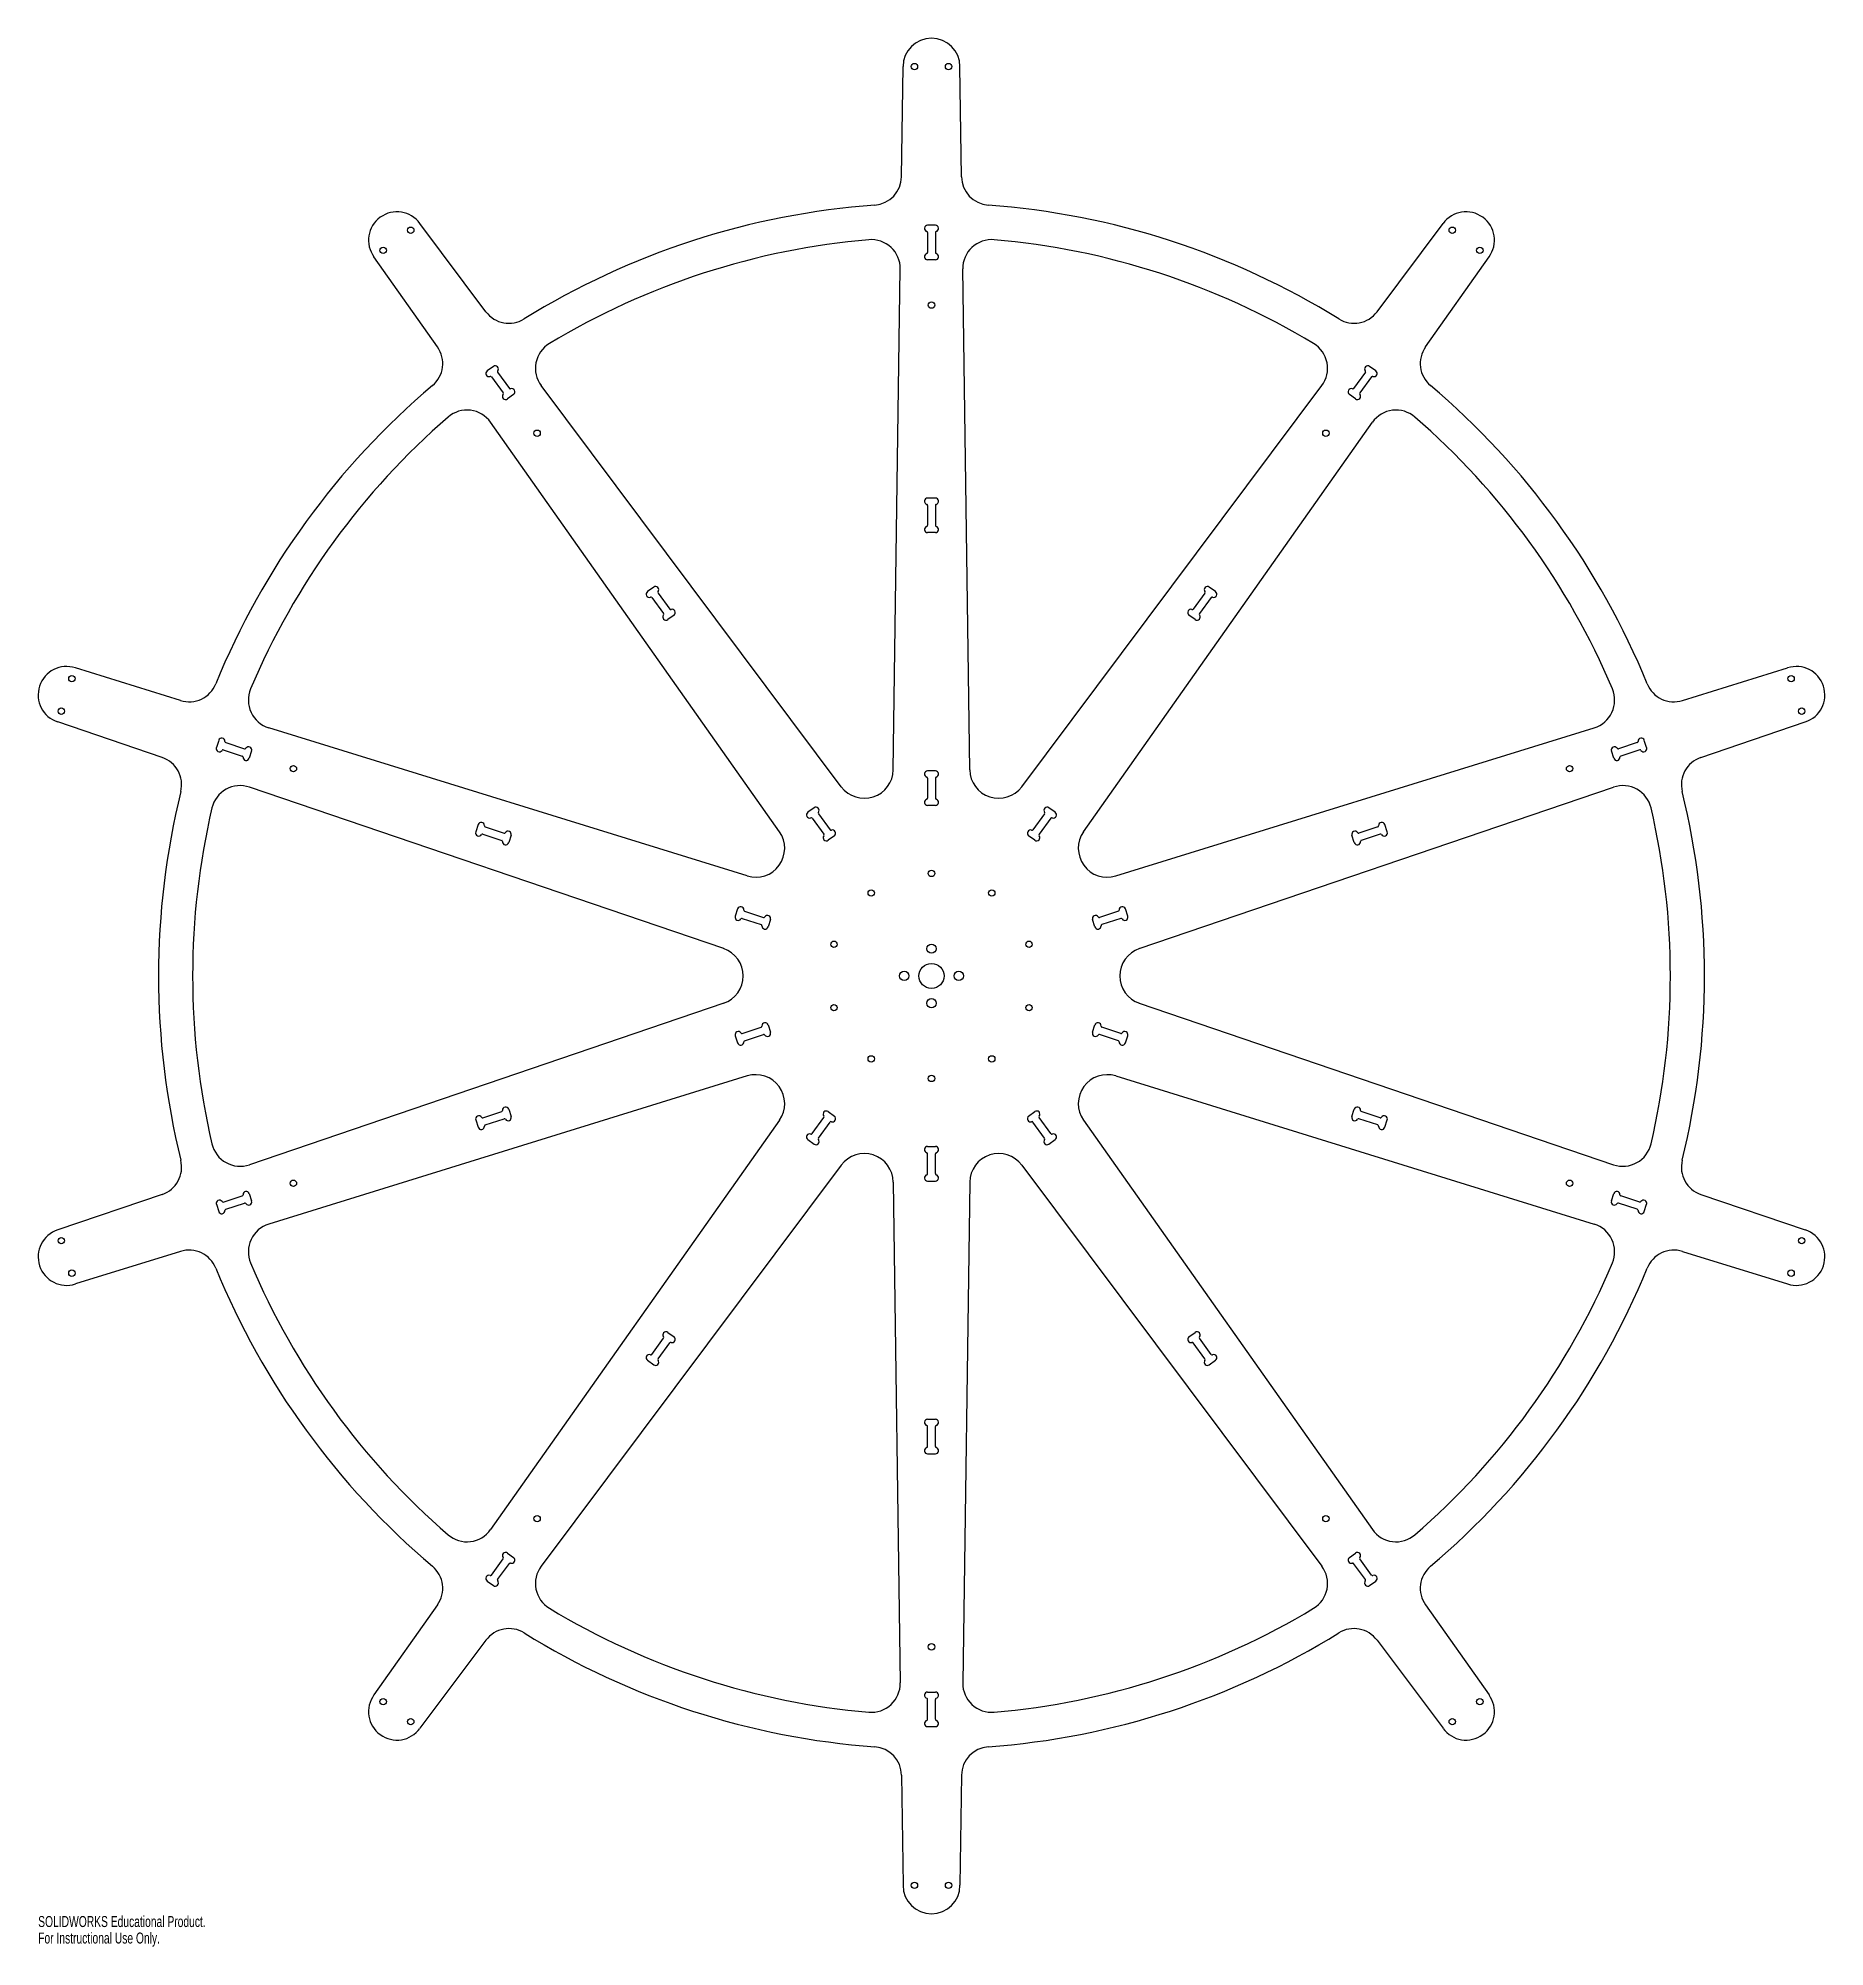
# Model space of a CAD drawing. Header units: millimetres. Extents: x -393 to 393, y -427 to 412.
import ezdxf

# ---------------------------------------------------------------- set-up
doc = ezdxf.new("R2010")
doc.units = ezdxf.units.MM
doc.styles.add('SLDTEXTSTYLE0', font='TXT', dxfattribs={"width": 0.7})

msp = doc.modelspace()

# ---------------------------------------------------------------- linework, layer by layer
at = {"color": 7, "linetype": 'Continuous', "lineweight": 25}
for p, q in [((-13.18, 351.57), (-12.5, 400)), ((13.18, 351.57), (12.5, 400)), ((-195.99, 292.17), (-225, 330.95)), ((1.69, 330.2), (-1.69, 330.2)), ((195.99, 292.17), (225, 330.95)), ((-1.69, 326.97), (-1.69, 318.23)), ((1.69, 326.97), (1.69, 318.23)), ((-217.31, 276.68), (-245.23, 316.26)), ((-16.81, 90.65), (-13.74, 311)), ((1.69, 315), (-1.69, 315)), ((16.81, 90.65), (13.74, 311)), ((217.31, 276.68), (245.23, 316.26)), ((-192.72, 268.13), (-195.45, 266.15)), ((-193.56, 263.53), (-188.41, 256.46)), ((-190.82, 265.52), (-185.68, 258.44)), ((190.82, 265.52), (185.68, 258.44)), ((193.56, 263.53), (188.41, 256.46)), ((195.45, 266.15), (192.72, 268.13)), ((-183.79, 255.83), (-186.52, 253.85)), ((-39.68, 83.22), (-171.69, 259.68)), ((39.68, 83.22), (171.69, 259.68)), ((186.52, 253.85), (183.79, 255.83)), ((-66.89, 63.46), (-193.92, 243.53)), ((66.89, 63.46), (193.92, 243.53)), ((1.69, 210.2), (-1.69, 210.2)), ((-1.69, 206.97), (-1.69, 198.23)), ((1.69, 206.97), (1.69, 198.23)), ((1.69, 195), (-1.69, 195)), ((-122.19, 171.05), (-124.92, 169.06)), ((-120.29, 168.44), (-115.15, 161.36)), ((120.29, 168.44), (115.15, 161.36)), ((124.92, 169.06), (122.19, 171.05)), ((-123.02, 166.45), (-117.88, 159.38)), ((123.02, 166.45), (117.88, 159.38)), ((-113.25, 158.75), (-115.98, 156.77)), ((115.98, 156.77), (113.25, 158.75)), ((-330.29, 121.17), (-376.56, 135.5)), ((330.29, 121.17), (376.56, 135.5)), ((-338.44, 96.11), (-384.29, 111.72)), ((-81.02, 44), (-291.53, 109.17)), ((81.02, 44), (291.53, 109.17)), ((338.44, 96.11), (384.29, 111.72)), ((-313.52, 103.64), (-314.56, 100.43)), ((-310.45, 102.65), (-302.13, 99.94)), ((310.45, 102.65), (302.13, 99.94)), ((314.56, 100.43), (313.52, 103.64)), ((-311.49, 99.44), (-303.17, 96.73)), ((-299.06, 98.95), (-300.1, 95.74)), ((300.1, 95.74), (299.06, 98.95)), ((311.49, 99.44), (303.17, 96.73)), ((1.69, 90.2), (-1.69, 90.2)), ((-1.69, 86.97), (-1.69, 78.23)), ((1.69, 86.97), (1.69, 78.23)), ((-91.41, 12.02), (-300.03, 83.04)), ((91.41, 12.02), (300.03, 83.04)), ((-51.65, 73.97), (-54.38, 71.98)), ((-52.49, 69.37), (-47.35, 62.3)), ((-49.76, 71.35), (-44.62, 64.28)), ((1.69, 75), (-1.69, 75)), ((49.76, 71.35), (44.62, 64.28)), ((52.49, 69.37), (47.35, 62.3)), ((54.38, 71.98), (51.65, 73.97)), ((-199.39, 66.56), (-200.43, 63.35)), ((-197.36, 62.35), (-189.05, 59.65)), ((-196.32, 65.56), (-188, 62.86)), ((-184.93, 61.86), (-185.98, 58.65)), ((-42.72, 61.67), (-45.45, 59.68)), ((45.45, 59.68), (42.72, 61.67)), ((185.98, 58.65), (184.93, 61.86)), ((196.32, 65.56), (188, 62.86)), ((197.36, 62.35), (189.05, 59.65)), ((200.43, 63.35), (199.39, 66.56)), ((-85.26, 29.48), (-86.31, 26.27)), ((-83.24, 25.27), (-74.92, 22.57)), ((-82.19, 28.48), (-73.88, 25.78)), ((82.19, 28.48), (73.88, 25.78)), ((83.24, 25.27), (74.92, 22.57)), ((86.31, 26.27), (85.26, 29.48)), ((-70.81, 24.78), (-71.85, 21.57)), ((71.85, 21.57), (70.81, 24.78)), ((-91.41, -12.02), (-300.03, -83.04)), ((91.41, -12.02), (300.03, -83.04)), ((-83.24, -25.27), (-74.92, -22.57)), ((-71.85, -21.57), (-70.81, -24.78)), ((70.81, -24.78), (71.85, -21.57)), ((83.24, -25.27), (74.92, -22.57)), ((-86.31, -26.27), (-85.26, -29.48)), ((-82.19, -28.48), (-73.88, -25.78)), ((82.19, -28.48), (73.88, -25.78)), ((85.26, -29.48), (86.31, -26.27)), ((-81.02, -44), (-291.53, -109.17)), ((81.02, -44), (291.53, -109.17)), ((-185.98, -58.65), (-184.93, -61.86)), ((184.93, -61.86), (185.98, -58.65)), ((-200.43, -63.35), (-199.39, -66.56)), ((-197.36, -62.35), (-189.05, -59.65)), ((-196.32, -65.56), (-188, -62.86)), ((-66.89, -63.46), (-193.92, -243.53)), ((-52.49, -69.37), (-47.35, -62.3)), ((-49.76, -71.35), (-44.62, -64.28)), ((-45.45, -59.68), (-42.72, -61.67)), ((42.72, -61.67), (45.45, -59.68)), ((49.76, -71.35), (44.62, -64.28)), ((52.49, -69.37), (47.35, -62.3)), ((66.89, -63.46), (193.92, -243.53)), ((196.32, -65.56), (188, -62.86)), ((197.36, -62.35), (189.05, -59.65)), ((199.39, -66.56), (200.43, -63.35)), ((-54.38, -71.98), (-51.65, -73.97)), ((-1.69, -75), (1.69, -75)), ((51.65, -73.97), (54.38, -71.98)), ((-39.68, -83.22), (-171.69, -259.68)), ((-1.69, -86.97), (-1.69, -78.23)), ((1.69, -86.97), (1.69, -78.23)), ((39.68, -83.22), (171.69, -259.68)), ((-16.81, -90.65), (-13.74, -311)), ((-1.69, -90.2), (1.69, -90.2)), ((16.81, -90.65), (13.74, -311)), ((-338.44, -96.11), (-384.29, -111.72)), ((-314.56, -100.43), (-313.52, -103.64)), ((-311.49, -99.44), (-303.17, -96.73)), ((-310.45, -102.65), (-302.13, -99.94)), ((-300.1, -95.74), (-299.06, -98.95)), ((299.06, -98.95), (300.1, -95.74)), ((310.45, -102.65), (302.13, -99.94)), ((311.49, -99.44), (303.17, -96.73)), ((313.52, -103.64), (314.56, -100.43)), ((338.44, -96.11), (384.29, -111.72)), ((-330.29, -121.17), (-376.56, -135.5)), ((330.29, -121.17), (376.56, -135.5)), ((-123.02, -166.45), (-117.88, -159.38)), ((-115.98, -156.77), (-113.25, -158.75)), ((113.25, -158.75), (115.98, -156.77)), ((123.02, -166.45), (117.88, -159.38)), ((-120.29, -168.44), (-115.15, -161.36)), ((120.29, -168.44), (115.15, -161.36)), ((-124.92, -169.06), (-122.19, -171.05)), ((122.19, -171.05), (124.92, -169.06)), ((-1.69, -195), (1.69, -195)), ((-1.69, -206.97), (-1.69, -198.23)), ((1.69, -206.97), (1.69, -198.23)), ((-1.69, -210.2), (1.69, -210.2)), ((-193.56, -263.53), (-188.41, -256.46)), ((-190.82, -265.52), (-185.68, -258.44)), ((-186.52, -253.85), (-183.79, -255.83)), ((183.79, -255.83), (186.52, -253.85)), ((190.82, -265.52), (185.68, -258.44)), ((193.56, -263.53), (188.41, -256.46)), ((-195.45, -266.15), (-192.72, -268.13)), ((192.72, -268.13), (195.45, -266.15)), ((-217.31, -276.68), (-245.23, -316.26)), ((217.31, -276.68), (245.23, -316.26)), ((-195.99, -292.17), (-225, -330.95)), ((195.99, -292.17), (225, -330.95)), ((-1.69, -315), (1.69, -315)), ((-1.69, -326.97), (-1.69, -318.23)), ((1.69, -326.97), (1.69, -318.23)), ((-1.69, -330.2), (1.69, -330.2)), ((-13.18, -351.57), (-12.5, -400)), ((13.18, -351.57), (12.5, -400))]:
    msp.add_line(p, q, dxfattribs=at)
for centre, radius in [((-7.5, 400), 1.4), ((7.5, 400), 1.4), ((-229.05, 328.02), 1.4), ((229.05, 328.02), 1.4), ((-241.18, 319.2), 1.4), ((241.18, 319.2), 1.4), ((0, 295.1), 1.4), ((-173.46, 238.74), 1.4), ((173.46, 238.74), 1.4), ((-378.1, 130.74), 1.4), ((378.1, 130.74), 1.4), ((-382.74, 116.47), 1.4), ((382.74, 116.47), 1.4), ((-280.66, 91.19), 1.4), ((280.66, 91.19), 1.4), ((0, 45.1), 1.4), ((-26.51, 36.49), 1.4), ((26.51, 36.49), 1.4), ((-42.89, 13.94), 1.4), ((0, 12), 2.05), ((42.89, 13.94), 1.4), ((-12, 0), 2.05), ((0, 0), 5.5), ((12, 0), 2.05), ((-42.89, -13.94), 1.4), ((0, -12), 2.05), ((42.89, -13.94), 1.4), ((-26.51, -36.49), 1.4), ((26.51, -36.49), 1.4), ((0, -45.1), 1.4), ((-280.66, -91.19), 1.4), ((280.66, -91.19), 1.4), ((-382.74, -116.47), 1.4), ((382.74, -116.47), 1.4), ((-378.1, -130.74), 1.4), ((378.1, -130.74), 1.4), ((-173.46, -238.74), 1.4), ((173.46, -238.74), 1.4), ((0, -295.1), 1.4), ((-241.18, -319.2), 1.4), ((241.18, -319.2), 1.4), ((-229.05, -328.02), 1.4), ((229.05, -328.02), 1.4), ((-7.5, -400), 1.4), ((7.5, -400), 1.4)]:
    msp.add_circle(centre, radius, dxfattribs=at)
for centre, radius, start, end in [((0, 400), 12.5, 0, 180), ((-25.87, 351.75), 12.7, 274.207, 359.20104), ((25.87, 351.75), 12.7, 180.79896, 265.793), ((-235.11, 323.61), 12.5, 36, 216), ((0, 0), 340, 94.207, 121.793), ((0, 0), 340, 58.207, 85.793), ((235.11, 323.61), 12.5, 324, 144), ((-1.69, 328.8), 1.4, 90, 254.71776), ((-2.19, 326.97), 0.5, 0, 74.71776), ((1.69, 328.8), 1.4, 285.28224, 90), ((2.19, 326.97), 0.5, 105.28224, 180), ((0, 0), 325, 94.85658, 121.14342), ((-26.44, 311.18), 12.7, 359.20104, 94.85658), ((26.44, 311.18), 12.7, 85.14342, 180.79896), ((0, 0), 325, 58.85658, 85.14342), ((-1.69, 316.4), 1.4, 105.28224, 270), ((-2.19, 318.23), 0.5, 285.28224, 0), ((2.19, 318.23), 0.5, 180, 254.71776), ((1.69, 316.4), 1.4, 270, 74.71776), ((-185.82, 299.78), 12.7, 216.79896, 301.793), ((185.82, 299.78), 12.7, 238.207, 323.20104), ((-161.52, 267.29), 12.7, 121.14342, 216.79896), ((161.52, 267.29), 12.7, 323.20104, 58.85658), ((-227.69, 269.36), 12.7, 310.207, 35.20104), ((227.69, 269.36), 12.7, 144.79896, 229.793), ((-194.63, 265.02), 1.4, 126, 290.71776), ((-193.96, 263.24), 0.5, 36, 110.71776), ((-191.9, 267), 1.4, 321.28224, 126), ((-190.42, 265.81), 0.5, 141.28224, 216), ((191.9, 267), 1.4, 54, 218.71776), ((190.42, 265.81), 0.5, 324, 38.71776), ((193.96, 263.24), 0.5, 69.28224, 144), ((194.63, 265.02), 1.4, 249.28224, 54), ((0, 0), 340, 130.207, 157.793), ((-187.34, 254.98), 1.4, 141.28224, 306), ((-188.82, 256.17), 0.5, 321.28224, 36), ((-185.28, 258.74), 0.5, 216, 290.71776), ((-184.61, 256.96), 1.4, 306, 110.71776), ((184.61, 256.96), 1.4, 69.28224, 234), ((185.28, 258.74), 0.5, 249.28224, 324), ((187.34, 254.98), 1.4, 234, 38.71776), ((188.82, 256.17), 0.5, 144, 218.71776), ((0, 0), 340, 22.207, 49.793), ((0, 0), 325, 130.85658, 157.14342), ((-204.3, 236.21), 12.7, 35.20104, 130.85658), ((204.3, 236.21), 12.7, 49.14342, 144.79896), ((0, 0), 325, 22.85658, 49.14342), ((-1.69, 208.8), 1.4, 90, 254.71776), ((1.69, 208.8), 1.4, 285.28224, 90), ((-2.19, 206.97), 0.5, 0, 74.71776), ((2.19, 206.97), 0.5, 105.28224, 180), ((-1.69, 196.4), 1.4, 105.28224, 270), ((-2.19, 198.23), 0.5, 285.28224, 0), ((2.19, 198.23), 0.5, 180, 254.71776), ((1.69, 196.4), 1.4, 270, 74.71776), ((-124.1, 167.93), 1.4, 126, 290.71776), ((-121.37, 169.92), 1.4, 321.28224, 126), ((-119.89, 168.73), 0.5, 141.28224, 216), ((121.37, 169.92), 1.4, 54, 218.71776), ((119.89, 168.73), 0.5, 324, 38.71776), ((124.1, 167.93), 1.4, 249.28224, 54), ((-123.43, 166.16), 0.5, 36, 110.71776), ((-114.75, 161.65), 0.5, 216, 290.71776), ((-114.07, 159.88), 1.4, 306, 110.71776), ((114.07, 159.88), 1.4, 69.28224, 234), ((114.75, 161.65), 0.5, 249.28224, 324), ((123.43, 166.16), 0.5, 69.28224, 144), ((-116.8, 157.9), 1.4, 141.28224, 306), ((-118.28, 159.08), 0.5, 321.28224, 36), ((116.8, 157.9), 1.4, 234, 38.71776), ((118.28, 159.08), 0.5, 144, 218.71776), ((-380.42, 123.61), 12.5, 72, 252), ((380.42, 123.61), 12.5, 288, 108), ((-326.54, 133.3), 12.7, 252.79896, 337.793), ((-287.78, 121.31), 12.7, 157.14342, 252.79896), ((287.78, 121.31), 12.7, 287.20104, 22.85658), ((326.54, 133.3), 12.7, 202.207, 287.20104), ((-312.19, 103.21), 1.4, 357.28224, 162), ((-310.29, 103.12), 0.5, 177.28224, 252), ((-300.39, 99.38), 1.4, 342, 146.71776), ((300.39, 99.38), 1.4, 33.28224, 198), ((310.29, 103.12), 0.5, 288, 2.71776), ((312.19, 103.21), 1.4, 18, 182.71776), ((-342.53, 84.09), 12.7, 346.207, 71.20104), ((-313.23, 100), 1.4, 162, 326.71776), ((-311.65, 98.96), 0.5, 72, 146.71776), ((-303.33, 96.26), 0.5, 357.28224, 72), ((-301.43, 96.17), 1.4, 177.28224, 342), ((-301.98, 100.42), 0.5, 252, 326.71776), ((301.43, 96.17), 1.4, 198, 2.71776), ((301.98, 100.42), 0.5, 213.28224, 288), ((303.33, 96.26), 0.5, 108, 182.71776), ((311.65, 98.96), 0.5, 33.28224, 108), ((313.23, 100), 1.4, 213.28224, 18), ((342.53, 84.09), 12.7, 108.79896, 193.793), ((-29.51, 90.83), 12.7, 216.79896, 359.20104), ((-1.69, 88.8), 1.4, 90, 254.71776), ((-2.19, 86.97), 0.5, 0, 74.71776), ((1.69, 88.8), 1.4, 285.28224, 90), ((2.19, 86.97), 0.5, 105.28224, 180), ((29.51, 90.83), 12.7, 180.79896, 323.20104), ((0, 0), 340, 166.207, 193.793), ((-304.12, 71.01), 12.7, 71.20104, 166.85658), ((-1.69, 76.4), 1.4, 105.28224, 270), ((-2.19, 78.23), 0.5, 285.28224, 0), ((2.19, 78.23), 0.5, 180, 254.71776), ((1.69, 76.4), 1.4, 270, 74.71776), ((304.12, 71.01), 12.7, 13.14342, 108.79896), ((0, 0), 340, 346.207, 13.793), ((0, 0), 325, 166.85658, 193.14342), ((-198.06, 66.13), 1.4, 357.28224, 162), ((-53.56, 70.85), 1.4, 126, 290.71776), ((-52.89, 69.08), 0.5, 36, 110.71776), ((-50.83, 72.84), 1.4, 321.28224, 126), ((-49.35, 71.65), 0.5, 141.28224, 216), ((50.83, 72.84), 1.4, 54, 218.71776), ((49.35, 71.65), 0.5, 324, 38.71776), ((52.89, 69.08), 0.5, 69.28224, 144), ((53.56, 70.85), 1.4, 249.28224, 54), ((198.06, 66.13), 1.4, 18, 182.71776), ((0, 0), 325, 346.85658, 13.14342), ((-199.1, 62.92), 1.4, 162, 326.71776), ((-197.52, 61.88), 0.5, 72, 146.71776), ((-196.17, 66.04), 0.5, 177.28224, 252), ((-189.2, 59.18), 0.5, 357.28224, 72), ((-187.31, 59.09), 1.4, 177.28224, 342), ((-187.85, 63.34), 0.5, 252, 326.71776), ((-186.26, 62.29), 1.4, 342, 146.71776), ((-77.27, 56.14), 12.7, 252.79896, 35.20104), ((-46.27, 60.81), 1.4, 141.28224, 306), ((-47.75, 62), 0.5, 321.28224, 36), ((-44.21, 64.57), 0.5, 216, 290.71776), ((-43.54, 62.8), 1.4, 306, 110.71776), ((43.54, 62.8), 1.4, 69.28224, 234), ((44.21, 64.57), 0.5, 249.28224, 324), ((46.27, 60.81), 1.4, 234, 38.71776), ((47.75, 62), 0.5, 144, 218.71776), ((77.27, 56.14), 12.7, 144.79896, 287.20104), ((186.26, 62.29), 1.4, 33.28224, 198), ((187.31, 59.09), 1.4, 198, 2.71776), ((187.85, 63.34), 0.5, 213.28224, 288), ((189.2, 59.18), 0.5, 108, 182.71776), ((196.17, 66.04), 0.5, 288, 2.71776), ((197.52, 61.88), 0.5, 33.28224, 108), ((199.1, 62.92), 1.4, 213.28224, 18), ((-84.98, 25.84), 1.4, 162, 326.71776), ((-83.94, 29.05), 1.4, 357.28224, 162), ((-83.39, 24.8), 0.5, 72, 146.71776), ((-82.04, 28.96), 0.5, 177.28224, 252), ((-73.72, 26.25), 0.5, 252, 326.71776), ((-72.14, 25.21), 1.4, 342, 146.71776), ((72.14, 25.21), 1.4, 33.28224, 198), ((73.72, 26.25), 0.5, 213.28224, 288), ((82.04, 28.96), 0.5, 288, 2.71776), ((83.94, 29.05), 1.4, 18, 182.71776), ((83.39, 24.8), 0.5, 33.28224, 108), ((84.98, 25.84), 1.4, 213.28224, 18), ((-75.07, 22.09), 0.5, 357.28224, 72), ((-73.18, 22), 1.4, 177.28224, 342), ((73.18, 22), 1.4, 198, 2.71776), ((75.07, 22.09), 0.5, 108, 182.71776), ((-95.51, 0), 12.7, 288.79896, 71.20104), ((95.51, 0), 12.7, 108.79896, 251.20104), ((-84.98, -25.84), 1.4, 33.28224, 198), ((-83.39, -24.8), 0.5, 213.28224, 288), ((-75.07, -22.09), 0.5, 288, 2.71776), ((-73.18, -22), 1.4, 18, 182.71776), ((-72.14, -25.21), 1.4, 213.28224, 18), ((72.14, -25.21), 1.4, 162, 326.71776), ((73.18, -22), 1.4, 357.28224, 162), ((75.07, -22.09), 0.5, 177.28224, 252), ((83.39, -24.8), 0.5, 252, 326.71776), ((84.98, -25.84), 1.4, 342, 146.71776), ((-83.94, -29.05), 1.4, 198, 2.71776), ((-82.04, -28.96), 0.5, 108, 182.71776), ((-73.72, -26.25), 0.5, 33.28224, 108), ((73.72, -26.25), 0.5, 72, 146.71776), ((82.04, -28.96), 0.5, 357.28224, 72), ((83.94, -29.05), 1.4, 177.28224, 342), ((-77.27, -56.14), 12.7, 324.79896, 107.20104), ((77.27, -56.14), 12.7, 72.79896, 215.20104), ((-187.31, -59.09), 1.4, 18, 182.71776), ((187.31, -59.09), 1.4, 357.28224, 162), ((-199.1, -62.92), 1.4, 33.28224, 198), ((-198.06, -66.13), 1.4, 198, 2.71776), ((-197.52, -61.88), 0.5, 213.28224, 288), ((-196.17, -66.04), 0.5, 108, 182.71776), ((-189.2, -59.18), 0.5, 288, 2.71776), ((-187.85, -63.34), 0.5, 33.28224, 108), ((-186.26, -62.29), 1.4, 213.28224, 18), ((-46.27, -60.81), 1.4, 54, 218.71776), ((-47.75, -62), 0.5, 324, 38.71776), ((-44.21, -64.57), 0.5, 69.28224, 144), ((-43.54, -62.8), 1.4, 249.28224, 54), ((43.54, -62.8), 1.4, 126, 290.71776), ((44.21, -64.57), 0.5, 36, 110.71776), ((46.27, -60.81), 1.4, 321.28224, 126), ((47.75, -62), 0.5, 141.28224, 216), ((186.26, -62.29), 1.4, 162, 326.71776), ((187.85, -63.34), 0.5, 72, 146.71776), ((189.2, -59.18), 0.5, 177.28224, 252), ((196.17, -66.04), 0.5, 357.28224, 72), ((198.06, -66.13), 1.4, 177.28224, 342), ((197.52, -61.88), 0.5, 252, 326.71776), ((199.1, -62.92), 1.4, 342, 146.71776), ((-304.12, -71.01), 12.7, 193.14342, 288.79896), ((-53.56, -70.85), 1.4, 69.28224, 234), ((-52.89, -69.08), 0.5, 249.28224, 324), ((-50.83, -72.84), 1.4, 234, 38.71776), ((-49.35, -71.65), 0.5, 144, 218.71776), ((-1.69, -76.4), 1.4, 90, 254.71776), ((1.69, -76.4), 1.4, 285.28224, 90), ((50.83, -72.84), 1.4, 141.28224, 306), ((49.35, -71.65), 0.5, 321.28224, 36), ((52.89, -69.08), 0.5, 216, 290.71776), ((53.56, -70.85), 1.4, 306, 110.71776), ((304.12, -71.01), 12.7, 251.20104, 346.85658), ((-342.53, -84.09), 12.7, 288.79896, 13.793), ((-29.51, -90.83), 12.7, 0.79896, 143.20104), ((-2.19, -78.23), 0.5, 0, 74.71776), ((2.19, -78.23), 0.5, 105.28224, 180), ((29.51, -90.83), 12.7, 36.79896, 179.20104), ((342.53, -84.09), 12.7, 166.207, 251.20104), ((-1.69, -88.8), 1.4, 105.28224, 270), ((-2.19, -86.97), 0.5, 285.28224, 0), ((2.19, -86.97), 0.5, 180, 254.71776), ((1.69, -88.8), 1.4, 270, 74.71776), ((-313.23, -100), 1.4, 33.28224, 198), ((-311.65, -98.96), 0.5, 213.28224, 288), ((-303.33, -96.26), 0.5, 288, 2.71776), ((-301.43, -96.17), 1.4, 18, 182.71776), ((-301.98, -100.42), 0.5, 33.28224, 108), ((-300.39, -99.38), 1.4, 213.28224, 18), ((300.39, -99.38), 1.4, 162, 326.71776), ((301.43, -96.17), 1.4, 357.28224, 162), ((301.98, -100.42), 0.5, 72, 146.71776), ((303.33, -96.26), 0.5, 177.28224, 252), ((311.65, -98.96), 0.5, 252, 326.71776), ((313.23, -100), 1.4, 342, 146.71776), ((-312.19, -103.21), 1.4, 198, 2.71776), ((-310.29, -103.12), 0.5, 108, 182.71776), ((310.29, -103.12), 0.5, 357.28224, 72), ((312.19, -103.21), 1.4, 177.28224, 342), ((-380.42, -123.61), 12.5, 108, 288), ((-287.78, -121.31), 12.7, 107.20104, 202.85658), ((287.78, -121.31), 12.7, 337.14342, 72.79896), ((380.42, -123.61), 12.5, 252, 72), ((-326.54, -133.3), 12.7, 22.207, 107.20104), ((326.54, -133.3), 12.7, 72.79896, 157.793), ((0, 0), 340, 202.207, 229.793), ((0, 0), 325, 202.85658, 229.14342), ((0, 0), 325, 310.85658, 337.14342), ((0, 0), 340, 310.207, 337.793), ((-116.8, -157.9), 1.4, 54, 218.71776), ((-118.28, -159.08), 0.5, 324, 38.71776), ((-114.07, -159.88), 1.4, 249.28224, 54), ((114.07, -159.88), 1.4, 126, 290.71776), ((116.8, -157.9), 1.4, 321.28224, 126), ((118.28, -159.08), 0.5, 141.28224, 216), ((-124.1, -167.93), 1.4, 69.28224, 234), ((-123.43, -166.16), 0.5, 249.28224, 324), ((-114.75, -161.65), 0.5, 69.28224, 144), ((114.75, -161.65), 0.5, 36, 110.71776), ((123.43, -166.16), 0.5, 216, 290.71776), ((124.1, -167.93), 1.4, 306, 110.71776), ((-121.37, -169.92), 1.4, 234, 38.71776), ((-119.89, -168.73), 0.5, 144, 218.71776), ((121.37, -169.92), 1.4, 141.28224, 306), ((119.89, -168.73), 0.5, 321.28224, 36), ((-1.69, -196.4), 1.4, 90, 254.71776), ((-2.19, -198.23), 0.5, 0, 74.71776), ((1.69, -196.4), 1.4, 285.28224, 90), ((2.19, -198.23), 0.5, 105.28224, 180), ((-1.69, -208.8), 1.4, 105.28224, 270), ((-2.19, -206.97), 0.5, 285.28224, 0), ((2.19, -206.97), 0.5, 180, 254.71776), ((1.69, -208.8), 1.4, 270, 74.71776), ((-204.3, -236.21), 12.7, 229.14342, 324.79896), ((204.3, -236.21), 12.7, 215.20104, 310.85658), ((-227.69, -269.36), 12.7, 324.79896, 49.793), ((-187.34, -254.98), 1.4, 54, 218.71776), ((-188.82, -256.17), 0.5, 324, 38.71776), ((-185.28, -258.74), 0.5, 69.28224, 144), ((-184.61, -256.96), 1.4, 249.28224, 54), ((-161.52, -267.29), 12.7, 143.20104, 238.85658), ((161.52, -267.29), 12.7, 301.14342, 36.79896), ((184.61, -256.96), 1.4, 126, 290.71776), ((185.28, -258.74), 0.5, 36, 110.71776), ((187.34, -254.98), 1.4, 321.28224, 126), ((188.82, -256.17), 0.5, 141.28224, 216), ((227.69, -269.36), 12.7, 130.207, 215.20104), ((-194.63, -265.02), 1.4, 69.28224, 234), ((-193.96, -263.24), 0.5, 249.28224, 324), ((-191.9, -267), 1.4, 234, 38.71776), ((-190.42, -265.81), 0.5, 144, 218.71776), ((191.9, -267), 1.4, 141.28224, 306), ((190.42, -265.81), 0.5, 321.28224, 36), ((193.96, -263.24), 0.5, 216, 290.71776), ((194.63, -265.02), 1.4, 306, 110.71776), ((0, 0), 325, 238.85658, 265.14342), ((0, 0), 325, 274.85658, 301.14342), ((-185.82, -299.78), 12.7, 58.207, 143.20104), ((0, 0), 340, 238.207, 265.793), ((0, 0), 340, 274.207, 301.793), ((185.82, -299.78), 12.7, 36.79896, 121.793), ((-235.11, -323.61), 12.5, 144, 324), ((-26.44, -311.18), 12.7, 265.14342, 0.79896), ((-1.69, -316.4), 1.4, 90, 254.71776), ((-2.19, -318.23), 0.5, 0, 74.71776), ((1.69, -316.4), 1.4, 285.28224, 90), ((2.19, -318.23), 0.5, 105.28224, 180), ((26.44, -311.18), 12.7, 179.20104, 274.85658), ((235.11, -323.61), 12.5, 216, 36), ((-2.19, -326.97), 0.5, 285.28224, 0), ((2.19, -326.97), 0.5, 180, 254.71776), ((-1.69, -328.8), 1.4, 105.28224, 270), ((1.69, -328.8), 1.4, 270, 74.71776), ((-25.87, -351.75), 12.7, 0.79896, 85.793), ((25.87, -351.75), 12.7, 94.207, 179.20104), ((0, -400), 12.5, 180, 0)]:
    msp.add_arc(centre, radius, start, end, dxfattribs=at)

# ---------------------------------------------------------------- texts
at = {"color": 7, "linetype": 'Continuous', "char_height": 4.8336, "attachment_point": 1, "style": 'SLDTEXTSTYLE0'}
for s, insert in [('SOLIDWORKS Educational Product.', (-392.92, -413.52)), ('For Instructional Use Only.', (-392.92, -420.77))]:
    msp.add_mtext(s, dxfattribs=dict(at, insert=insert))

doc.saveas('drawing.dxf')
